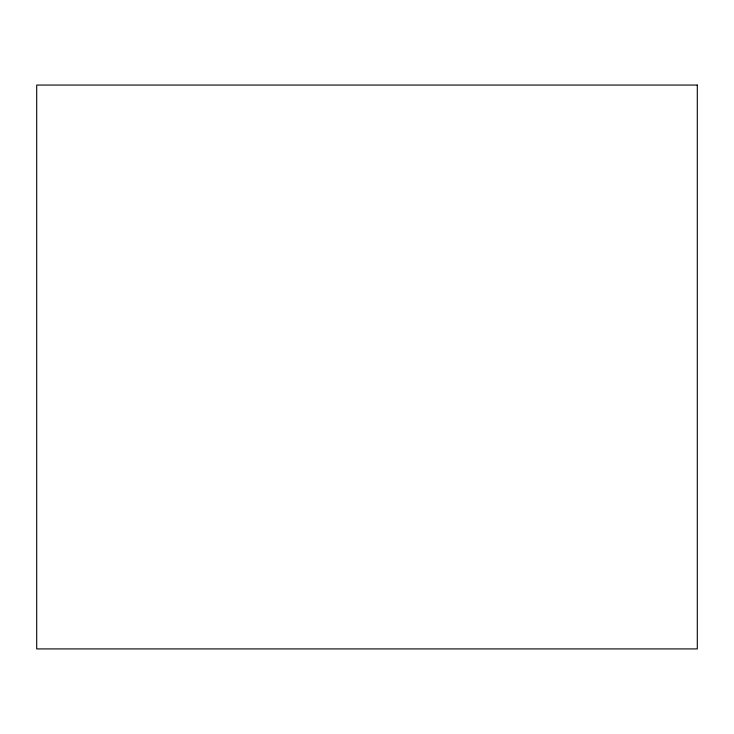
<?xml version="1.0" encoding="UTF-8"?>
<svg xmlns="http://www.w3.org/2000/svg" width="734" height="734" viewBox="0 0 734 734"><rect width="100%" height="100%" fill="white"/><g stroke="black" fill="none" stroke-linecap="round" stroke-linejoin="round"><path stroke-width="1.1" d="M697.3 85.061L36.7 85.061L36.7 648.92L697.3 648.92L697.3 85.061"/></g></svg>
